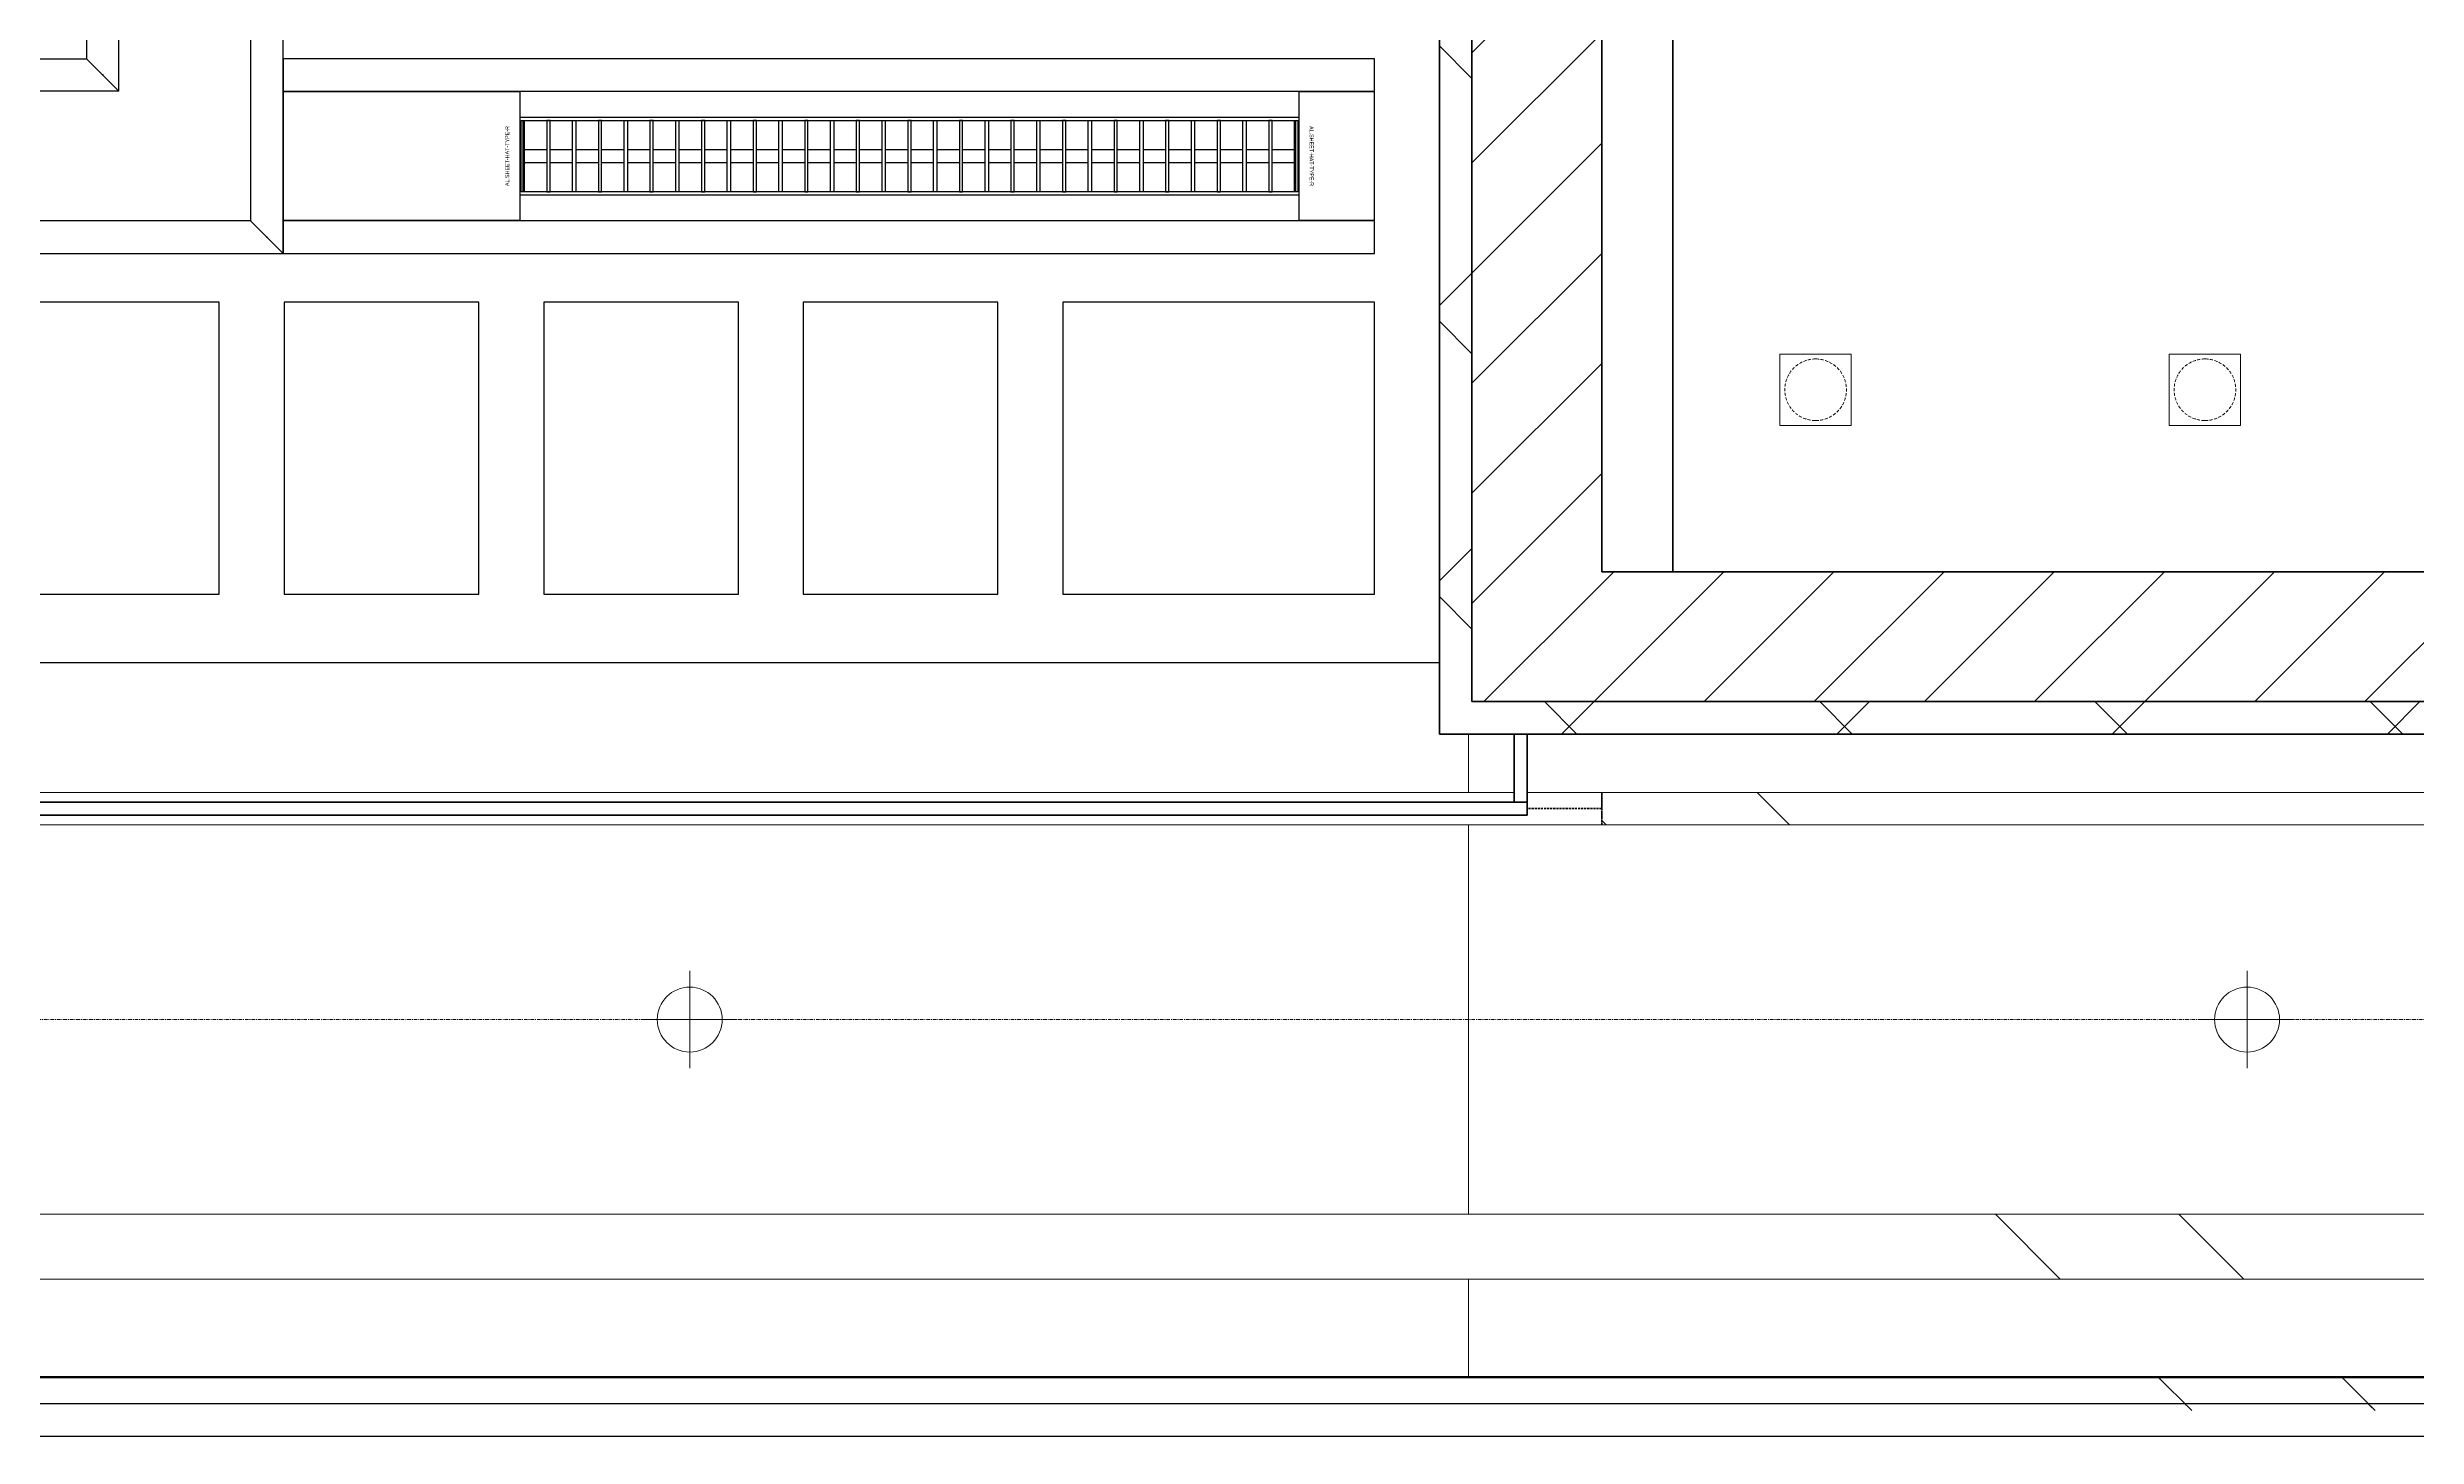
# Model space of a CAD drawing. Header units: millimetres. Extents: x -794868 to -715506, y -16735 to 22434.
# Drawn here: x -728897 to -725246, y 2936 to 5077 of the extents above; entities that cross this region are included whole.
import ezdxf
from ezdxf.enums import TextEntityAlignment as Align
from ezdxf.xclip import XClip

# ---------------------------------------------------------------- set-up
doc = ezdxf.new("R2010")
doc.units = ezdxf.units.MM
doc.header["$XCLIPFRAME"] = 0
for name, pattern in [('- SOM Dash 1_8_', [4.7625, 3.175, -1.5875]), ('DPA_Grid _ Level 100', [10, 5.5, -1.6, 1.3, -1.6]), ('Hidden', [7.2, 4.7, -2.5])]:
    doc.linetypes.add(name, pattern=pattern)
for name, color, linetype in [('000 - WIPEOUT', 250, 'Continuous'), ('001 - ASCESSORIES', 251, 'Continuous'), ('A04_TUBE SERIES', 2, 'Continuous'), ('A11_ALU.SOLID SHEET', 2, 'Continuous')]:
    doc.layers.add(name, color=color, linetype=linetype)
for name, color, linetype, lineweight in [('A-DETL-GENF', 2, 'Continuous', 9), ('A-DETL-MBND', 2, 'Hidden', 9), ('A-FLOR-E', 2, 'Continuous', 35), ('A-GLAZ-CURT', 2, 'Continuous', 9), ('A-WALL', 5, 'Continuous', 35), ('A-WALL-FNSH', 2, 'Continuous', 35), ('A-WALL-PATT', 1, 'Continuous', 35), ('E-LITE-EQPM', 2, 'Continuous', 9), ('I-WALL-E', 2, 'Continuous', 35), ('S-GRID', 251, 'Continuous', 9), ('WALL-E', 2, 'Continuous', 35)]:
    doc.layers.add(name, color=color, linetype=linetype, lineweight=lineweight)
pattern_1 = [(45, (0, 0), (-84.852814, 84.852814), [])]
pattern_2 = [(45, (0, 0), (-212.13203, 212.13203), []), (135, (0, 0), (-212.13203, -212.13203), [])]

# ---------------------------------------------------------------- blocks, each defined once
blk = doc.blocks.new('*U1978')
at = {"layer": 'S-GRID', "linetype": 'DPA_Grid _ Level 100'}
blk.add_line((23665.1, 0), (-49286.1, 0), dxfattribs=at)
blk = doc.blocks.new('System Panel - DPA-AR_Metal Ceiling Rectangular Panel-13147041-4262-01 ENLARGED UPPER PLATFORM LEVEL - REFLECTED CEILING PLAN - SHEET 3')
at = {"layer": 'A-GLAZ-CURT'}
for p, q in [((-726752, 4129), (-729107.4, 4129)), ((-729107.4, 4129), (-729107.4, 3929)), ((-729107.4, 3929), (-729107.4, 4129)), ((-729107.4, 4129), (-726752, 4129)), ((-726752, 4019), (-726752, 4129)), ((-726752, 4129), (-726752, 4019)), ((-726707.4, 4019), (-726752, 4019)), ((-726752, 4019), (-726707.4, 4019)), ((-726707.4, 3929), (-726707.4, 4019)), ((-726707.4, 4019), (-726707.4, 3929)), ((-729107.4, 3929), (-726707.4, 3929)), ((-726707.4, 3929), (-729107.4, 3929))]:
    blk.add_line(p, q, dxfattribs=at)
blk = doc.blocks.new('System Panel - DPA-AR_Metal Ceiling Rectangular Panel-13147042-4262-01 ENLARGED UPPER PLATFORM LEVEL - REFLECTED CEILING PLAN - SHEET 3')
at = {"layer": 'A-GLAZ-CURT'}
for p, q in [((-724307.4, 4019), (-726707.4, 4019)), ((-726707.4, 4019), (-726707.4, 3929)), ((-726707.4, 3929), (-726707.4, 4019)), ((-726707.4, 4019), (-724307.4, 4019)), ((-724307.4, 3929), (-724307.4, 4019)), ((-724307.4, 4019), (-724307.4, 3929)), ((-726707.4, 3929), (-726637, 3929)), ((-726637, 3929), (-726707.4, 3929)), ((-726617, 3929), (-724307.4, 3929)), ((-724307.4, 3929), (-726617, 3929))]:
    blk.add_line(p, q, dxfattribs=at)
blk = doc.blocks.new('System Panel - DPA-AR_Metal Ceiling Rectangular Panel-V22-4262-01 ENLARGED UPPER PLATFORM LEVEL - REFLECTED CEILING PLAN - SHEET 3')
at = {"layer": 'A-GLAZ-CURT'}
for p, q in [((-773182.4, 3879), (-775582.4, 3879)), ((-775582.4, 3879), (-775582.4, 3279)), ((-775582.4, 3279), (-775582.4, 3879)), ((-775582.4, 3879), (-773182.4, 3879)), ((-773182.4, 3279), (-773182.4, 3879)), ((-773182.4, 3879), (-773182.4, 3279)), ((-775582.4, 3279), (-773182.4, 3279)), ((-773182.4, 3279), (-775582.4, 3279))]:
    blk.add_line(p, q, dxfattribs=at)
blk = doc.blocks.new('System Panel - DPA-AR_Metal Ceiling Rectangular Panel-13144154-4262-01 ENLARGED UPPER PLATFORM LEVEL - REFLECTED CEILING PLAN - SHEET 3')
at = {"layer": 'A-GLAZ-CURT'}
for p, q in [((-741107.4, 3179), (-743507.4, 3179)), ((-743507.4, 3179), (-743507.4, 3029)), ((-743507.4, 3029), (-743507.4, 3179)), ((-743507.4, 3179), (-741107.4, 3179)), ((-741107.4, 3029), (-741107.4, 3179)), ((-741107.4, 3179), (-741107.4, 3029)), ((-743507.4, 3029), (-741107.4, 3029)), ((-741107.4, 3029), (-743507.4, 3029))]:
    blk.add_line(p, q, dxfattribs=at)
blk = doc.blocks.new('*U685')
at = {"layer": 'A-GLAZ-CURT'}
for name, p in [('System Panel - DPA-AR_Metal Ceiling Rectangular Panel-13147041-4262-01 ENLARGED UPPER PLATFORM LEVEL - REFLECTED CEILING PLAN - SHEET 3', (744682.4, -3579)), ('System Panel - DPA-AR_Metal Ceiling Rectangular Panel-13147042-4262-01 ENLARGED UPPER PLATFORM LEVEL - REFLECTED CEILING PLAN - SHEET 3', (744682.4, -3579)), ('System Panel - DPA-AR_Metal Ceiling Rectangular Panel-V22-4262-01 ENLARGED UPPER PLATFORM LEVEL - REFLECTED CEILING PLAN - SHEET 3', (791157.4, -3579)), ('System Panel - DPA-AR_Metal Ceiling Rectangular Panel-V22-4262-01 ENLARGED UPPER PLATFORM LEVEL - REFLECTED CEILING PLAN - SHEET 3', (793557.4, -3579)), ('System Panel - DPA-AR_Metal Ceiling Rectangular Panel-13144154-4262-01 ENLARGED UPPER PLATFORM LEVEL - REFLECTED CEILING PLAN - SHEET 3', (759082.4, -3579)), ('System Panel - DPA-AR_Metal Ceiling Rectangular Panel-13144154-4262-01 ENLARGED UPPER PLATFORM LEVEL - REFLECTED CEILING PLAN - SHEET 3', (761482.4, -3579))]:
    blk.add_blockref(name, p, dxfattribs=at)
blk = doc.blocks.new('LGF_DL_SAA_LowPower_DL1a - LGF_DL_SAA_LowPower_DL1a-8832329-4160-01 UPPER PLATFORM LEVEL - REFLECTED CEILING PLAN')
at = {"layer": 'A-DETL-GENF'}
for p, q in [((0, 75), (0, -75)), ((72.5, 0), (-72.5, 0))]:
    blk.add_line(p, q, dxfattribs=at)
blk.add_circle((0, 0), 50, dxfattribs=at)
blk = doc.blocks.new('Pedestal GSL - Pedestal GSL-18587400-4160-01 UPPER PLATFORM LEVEL - REFLECTED CEILING PLAN')
at = {"layer": 'A-DETL-MBND'}
for p, q in [((55, 55), (-55, 55)), ((-55, 55), (-55, -55)), ((-55, -55), (-55, 55)), ((-55, 55), (55, 55)), ((55, -55), (55, 55)), ((55, 55), (55, -55)), ((-55, -55), (55, -55)), ((55, -55), (-55, -55))]:
    blk.add_line(p, q, dxfattribs=at)
for start, end in [(360, 180), (0, 180), (180, 360), (180, 360)]:
    blk.add_arc((0, 0), 47.5, start, end, dxfattribs=at)
blk = doc.blocks.new('C-1-PP19-AR-4160-01-B_20250902-175713_EXDOWNLIGHT')
at = {"layer": 'A-DETL-MBND', "rotation": 270}
for p in [(18510.1, 970.4), (19110.1, 970.4)]:
    blk.add_blockref('Pedestal GSL - Pedestal GSL-18587400-4160-01 UPPER PLATFORM LEVEL - REFLECTED CEILING PLAN', p, dxfattribs=at)
at = {"layer": 'E-LITE-EQPM', "extrusion": (0, 0, -1), "rotation": 180}
for p in [(-16775, 0), (-19175, 0)]:
    blk.add_blockref('LGF_DL_SAA_LowPower_DL1a - LGF_DL_SAA_LowPower_DL1a-8832329-4160-01 UPPER PLATFORM LEVEL - REFLECTED CEILING PLAN', p, dxfattribs=at)
blk = doc.blocks.new('*U721')
blk.add_attdef('EXTR.OVL-LENGTH_', (-25, -59.1), '', height=5)
blk.add_wipeout([(-25, 0), (25, 0), (25, 67400), (-25, 67400)]).dxf.layer = '000 - WIPEOUT'
at = {"layer": 'A04_TUBE SERIES', "color": 0}
blk.add_lwpolyline([(-25, 0), (25, 0), (25, 67400), (-25, 67400)], close=True, dxfattribs=at)
blk = doc.blocks.new('*U987')
blk.add_attdef('EXTR.OVL-LENGTH_', (-25, -59.1), '', height=5)
blk.add_wipeout([(-25, 25), (25, -25), (25, 15671.5), (-25, 15621.5)]).dxf.layer = '000 - WIPEOUT'
at = {"layer": 'A04_TUBE SERIES', "color": 0}
blk.add_lwpolyline([(-25, 25), (25, -25), (25, 15671.5), (-25, 15621.5)], close=True, dxfattribs=at)
blk = doc.blocks.new('*U990')
blk.add_attdef('EXTR.OVL-LENGTH_', (-25, -59.1), '', height=5)
blk.add_wipeout([(-25, 25), (25, -25), (25, 15165.5), (-25, 15115.5)]).dxf.layer = '000 - WIPEOUT'
blk.add_point((0, 0))
at = {"layer": 'A04_TUBE SERIES', "color": 0}
blk.add_lwpolyline([(-25, 25), (25, -25), (25, 15165.5), (-25, 15115.5)], close=True, dxfattribs=at)
blk = doc.blocks.new('*U991')
blk.add_attdef('EXTR.OVL-LENGTH_', (-25, -59.1), '', height=5)
blk.add_wipeout([(-25, 25), (25, -25), (25, 1975), (-25, 1925)]).dxf.layer = '000 - WIPEOUT'
blk.add_point((0, 0))
at = {"layer": 'A04_TUBE SERIES', "color": 0}
blk.add_lwpolyline([(-25, 25), (25, -25), (25, 1975), (-25, 1925)], close=True, dxfattribs=at)
blk = doc.blocks.new('*U997')
blk.add_attdef('EXTR.OVL-LENGTH_', (-25, -59.1), '', height=5)
blk.add_wipeout([(-25, 25), (25, -25), (25, 2475), (-25, 2425)]).dxf.layer = '000 - WIPEOUT'
blk.add_point((0, 0))
at = {"layer": 'A04_TUBE SERIES', "color": 0}
blk.add_lwpolyline([(-25, 25), (25, -25), (25, 2475), (-25, 2425)], close=True, dxfattribs=at)
blk = doc.blocks.new('*U1001')
at = {"layer": 'A04_TUBE SERIES', "color": 0, "linetype": 'ByBlock', "xscale": -1, "rotation": 90}
blk.add_blockref('*U990', (15418.5, 275), dxfattribs=at)
at = {"layer": 'A04_TUBE SERIES', "color": 0, "linetype": 'ByBlock', "rotation": 270}
blk.add_blockref('*U987', (25, 25), dxfattribs=at)
at = {"layer": 'A04_TUBE SERIES', "color": 0, "linetype": 'ByBlock'}
for name, p in [('*U997', (15671.5, 25)), ('*U991', (15418.5, 275))]:
    blk.add_blockref(name, p, dxfattribs=at)
blk = doc.blocks.new('*U1030')
at = {"color": 3}
for points in [[(-225, -7450), (225, -7450), (225, -7750), (-225, -7750)], [(-225, -7850), (225, -7850), (225, -8150), (-225, -8150)], [(-225, -8250), (225, -8250), (225, -8550), (-225, -8550)], [(-225, -8650), (225, -8650), (225, -8950), (-225, -8950)]]:
    blk.add_wipeout(points, dxfattribs=at).dxf.layer = '000 - WIPEOUT'
at = {"layer": 'A11_ALU.SOLID SHEET', "color": 0, "linetype": 'ByBlock'}
for points in [[(-225, -7750), (225, -7750), (225, -7450), (-225, -7450)], [(-225, -8150), (225, -8150), (225, -7850), (-225, -7850)], [(-225, -8550), (225, -8550), (225, -8250), (-225, -8250)], [(-225, -8950), (225, -8950), (225, -8650), (-225, -8650)]]:
    blk.add_lwpolyline(points, close=True, dxfattribs=at)
blk = doc.blocks.new('*U1034')
at = {"layer": 'Defpoints'}
blk.add_point((0, 0), dxfattribs=at)
blk.add_wipeout([(225, 250), (225, 730.5), (-225, 730.5), (-225, 250)]).dxf.layer = '000 - WIPEOUT'
at = {"layer": 'A11_ALU.SOLID SHEET', "color": 0}
blk.add_lwpolyline([(225, 250), (225, 730.5), (-225, 730.5), (-225, 250)], close=True, dxfattribs=at)
at = {"layer": 'Defpoints'}
blk.add_point((0, 400), dxfattribs=at)
blk = doc.blocks.new('*U695')
at = {"color": 1}
blk.add_wipeout([(600, -60), (-600, -60), (-600, 60), (600, 60)], dxfattribs=at).dxf.layer = '000 - WIPEOUT'
at = {"layer": '001 - ASCESSORIES', "color": 0}
blk.add_lwpolyline([(600, -60), (-600, -60), (-600, 60), (600, 60)], close=True, dxfattribs=at)
at = {"layer": '001 - ASCESSORIES'}
for points in [[(-593.5, -55), (-598.5, -55), (-598.5, 55), (-593.5, 55)], [(595, -55), (-595, -55), (-595, 55), (595, 55)], [(-558.8, -55), (-553.8, -55), (-553.8, 55), (-558.8, 55)], [(-514, -55), (-519, -55), (-519, 55), (-514, 55)], [(-479.3, -55), (-474.3, -55), (-474.3, 55), (-479.3, 55)], [(-434.6, -55), (-439.6, -55), (-439.6, 55), (-434.6, 55)], [(-399.8, -55), (-394.8, -55), (-394.8, 55), (-399.8, 55)], [(-355.1, -55), (-360.1, -55), (-360.1, 55), (-355.1, 55)], [(-320.4, -55), (-315.4, -55), (-315.4, 55), (-320.4, 55)], [(-275.6, -55), (-280.6, -55), (-280.6, 55), (-275.6, 55)], [(-240.9, -55), (-235.9, -55), (-235.9, 55), (-240.9, 55)], [(-196.2, -55), (-201.2, -55), (-201.2, 55), (-196.2, 55)], [(-161.4, -55), (-156.4, -55), (-156.4, 55), (-161.4, 55)], [(-116.7, -55), (-121.7, -55), (-121.7, 55), (-116.7, 55)], [(-82, -55), (-77, -55), (-77, 55), (-82, 55)], [(-37.2, -55), (-42.2, -55), (-42.2, 55), (-37.2, 55)], [(-2.5, -55), (2.5, -55), (2.5, 55), (-2.5, 55)], [(42.2, -55), (37.2, -55), (37.2, 55), (42.2, 55)], [(77, -55), (82, -55), (82, 55), (77, 55)], [(121.7, -55), (116.7, -55), (116.7, 55), (121.7, 55)], [(156.4, -55), (161.4, -55), (161.4, 55), (156.4, 55)], [(201.2, -55), (196.2, -55), (196.2, 55), (201.2, 55)], [(235.9, -55), (240.9, -55), (240.9, 55), (235.9, 55)], [(280.6, -55), (275.6, -55), (275.6, 55), (280.6, 55)], [(315.4, -55), (320.4, -55), (320.4, 55), (315.4, 55)], [(360.1, -55), (355.1, -55), (355.1, 55), (360.1, 55)], [(394.8, -55), (399.8, -55), (399.8, 55), (394.8, 55)], [(439.6, -55), (434.6, -55), (434.6, 55), (439.6, 55)], [(474.3, -55), (479.3, -55), (479.3, 55), (474.3, 55)], [(519, -55), (514, -55), (514, 55), (519, 55)], [(553.8, -55), (558.8, -55), (558.8, 55), (553.8, 55)], [(598.5, -55), (593.5, -55), (593.5, 55), (598.5, 55)]]:
    blk.add_lwpolyline(points, close=True, dxfattribs=at)
for points in [[(-593.5, 10), (-558.8, 10)], [(-553.8, 10), (-519, 10)], [(-514, 10), (-479.3, 10)], [(-474.3, 10), (-439.6, 10)], [(-434.6, 10), (-399.8, 10)], [(-394.8, 10), (-360.1, 10)], [(-355.1, 10), (-320.4, 10)], [(-315.4, 10), (-280.6, 10)], [(-275.6, 10), (-240.9, 10)], [(-235.9, 10), (-201.2, 10)], [(-196.2, 10), (-161.4, 10)], [(-156.4, 10), (-121.7, 10)], [(-116.7, 10), (-82, 10)], [(-77, 10), (-42.2, 10)], [(-37.2, 10), (-2.5, 10)], [(2.5, 10), (37.2, 10)], [(42.2, 10), (77, 10)], [(82, 10), (116.7, 10)], [(121.7, 10), (156.4, 10)], [(161.4, 10), (196.2, 10)], [(201.2, 10), (235.9, 10)], [(240.9, 10), (275.6, 10)], [(280.6, 10), (315.4, 10)], [(320.4, 10), (355.1, 10)], [(360.1, 10), (394.8, 10)], [(399.8, 10), (434.6, 10)], [(439.6, 10), (474.3, 10)], [(479.3, 10), (514, 10)], [(519, 10), (553.8, 10)], [(558.8, 10), (593.5, 10)], [(-593.5, -10), (-558.8, -10)], [(-553.8, -10), (-519, -10)], [(-514, -10), (-479.3, -10)], [(-474.3, -10), (-439.6, -10)], [(-434.6, -10), (-399.8, -10)], [(-394.8, -10), (-360.1, -10)], [(-355.1, -10), (-320.4, -10)], [(-315.4, -10), (-280.6, -10)], [(-275.6, -10), (-240.9, -10)], [(-235.9, -10), (-201.2, -10)], [(-196.2, -10), (-161.4, -10)], [(-156.4, -10), (-121.7, -10)], [(-116.7, -10), (-82, -10)], [(-77, -10), (-42.2, -10)], [(-37.2, -10), (-2.5, -10)], [(2.5, -10), (37.2, -10)], [(42.2, -10), (77, -10)], [(82, -10), (116.7, -10)], [(121.7, -10), (156.4, -10)], [(161.4, -10), (196.2, -10)], [(201.2, -10), (235.9, -10)], [(240.9, -10), (275.6, -10)], [(280.6, -10), (315.4, -10)], [(320.4, -10), (355.1, -10)], [(360.1, -10), (394.8, -10)], [(399.8, -10), (434.6, -10)], [(439.6, -10), (474.3, -10)], [(479.3, -10), (514, -10)], [(519, -10), (553.8, -10)], [(558.8, -10), (593.5, -10)]]:
    blk.add_lwpolyline(points, dxfattribs=at)
blk = doc.blocks.new('*U1017')
blk.add_attdef('EXTR.OVL-LENGTH_', (-25, -59.1), '', height=5)
blk.add_wipeout([(-25, 0), (25, 0), (25, 1682.2), (-25, 1682.2)]).dxf.layer = '000 - WIPEOUT'
blk.add_point((0, 0))
at = {"layer": 'A04_TUBE SERIES', "color": 0}
blk.add_lwpolyline([(-25, 0), (25, 0), (25, 1682.2), (-25, 1682.2)], close=True, dxfattribs=at)
blk = doc.blocks.new('*U1018')
blk.add_attdef('EXTR.OVL-LENGTH_', (-25, -59.1), '', height=5)
blk.add_wipeout([(-25, 0), (25, 0), (25, 1682.2), (-25, 1682.2)]).dxf.layer = '000 - WIPEOUT'
blk.add_point((0, 0))
at = {"layer": 'A04_TUBE SERIES', "color": 0}
blk.add_lwpolyline([(-25, 0), (25, 0), (25, 1682.2), (-25, 1682.2)], close=True, dxfattribs=at)
blk = doc.blocks.new('*U1053')
at = {"layer": 'A11_ALU.SOLID SHEET', "color": 0}
blk.add_lwpolyline([(365.25, -98.8), (365.25, 98.8), (0, 98.8), (0, -98.8)], close=True, dxfattribs=at)
at = {"layer": 'Defpoints', "color": 250}
blk.add_point((0, 0), dxfattribs=at)
blk.add_text('AL.SHEET-HAT-TYPE-R', height=6, rotation=270, dxfattribs=at).set_placement((15, 0), align=Align.BOTTOM_CENTER)
blk = doc.blocks.new('*U1054')
at = {"layer": 'A11_ALU.SOLID SHEET', "color": 0}
blk.add_lwpolyline([(117, -98.8), (117, 98.8), (0, 98.8), (0, -98.8)], close=True, dxfattribs=at)
at = {"layer": 'Defpoints', "color": 250}
blk.add_point((0, 0), dxfattribs=at)
blk.add_text('AL.SHEET-HAT-TYPE-R', height=6, rotation=270, dxfattribs=at).set_placement((15, 0), align=Align.BOTTOM_CENTER)
blk = doc.blocks.new('*U2281')
for points in [[(-1246.6, 550), (17930.3, 550), (17930.3, 4315), (-1246.6, 4315)], [(27650, -552), (-107450, -552), (-107450, -3555), (27650, -3555)]]:
    blk.add_lwpolyline(points, close=True)
blk.add_blockref('*U695', (17113.5, 1330.5))
at = {"layer": 'A04_TUBE SERIES', "color": 0, "linetype": 'ByBlock', "rotation": 270}
for name, p in [('*U1017', (16148.3, 1455.5)), ('*U1018', (16148.3, 1205.5)), ('*U721', (-39850, -617))]:
    blk.add_blockref(name, p, dxfattribs=at)
at = {"layer": 'A11_ALU.SOLID SHEET', "color": 0, "linetype": 'ByBlock', "rotation": 90}
blk.add_blockref('*U1030', (8300, 880.5), dxfattribs=at)
at = {"layer": 'A11_ALU.SOLID SHEET', "color": 1, "rotation": 179.9999999999733}
blk.add_blockref('*U1053', (16513.5, 1330.5), dxfattribs=at)
at = {"layer": 'A11_ALU.SOLID SHEET', "color": 1}
blk.add_blockref('*U1054', (17713.5, 1330.5), dxfattribs=at)
at = {"layer": 'A11_ALU.SOLID SHEET', "color": 0, "linetype": 'ByBlock', "rotation": 270}
blk.add_blockref('*U1034', (17100, 880.5), dxfattribs=at)
at = {"layer": 'A11_ALU.SOLID SHEET'}
blk.add_blockref('*U1001', (451.8, 1180.5), dxfattribs=at)

msp = doc.modelspace()

# ---------------------------------------------------------------- block references
at = {"layer": 'A11_ALU.SOLID SHEET'}
ref = msp.add_blockref('*U2281', (-744682.4, 3579), dxfattribs=at)
XClip(ref).set_block_clipping_path([(-45801.3280238605, -9620.0077451947), (23704.0078937773, 10334.9999958097)])

# ---------------------------------------------------------------- next in the draw order: hatches: boundary and pattern name
at = {"layer": 'A-WALL-PATT', "lineweight": 9}
h = msp.add_hatch(dxfattribs=at)
h.set_pattern_fill('FP_2', color=256, style=0, pattern_type=2)
h.set_pattern_definition(pattern_1)
h.paths.add_polyline_path([(-726702, 4069), (-726502, 4069), (-726502, 9279), (-726702, 9279), (-726702, 5083.9)])
h = msp.add_hatch(dxfattribs=at)
h.set_pattern_fill('FP_3', color=256, style=0, pattern_type=2)
h.set_pattern_definition(pattern_2)
h.paths.add_polyline_path([(-726702, 4069), (-726702, 7894), (-726752, 7894), (-726752, 4069)])
h = msp.add_hatch(dxfattribs=at)
h.set_pattern_fill('FP_2', color=256, style=0, pattern_type=2)
h.set_pattern_definition(pattern_1)
h.paths.add_polyline_path([(-720978.4, 4069), (-720978.4, 4269), (-726502, 4269), (-726502, 4069), (-721114.1, 4069)])
h = msp.add_hatch(dxfattribs=at)
h.set_pattern_fill('FP_3', color=256, style=0, pattern_type=2)
h.set_pattern_definition(pattern_2)
h.paths.add_polyline_path([(-721521.4, 4019), (-720978.4, 4019), (-720978.4, 4069), (-726752, 4069), (-726752, 4019), (-721657.1, 4019)])

# ---------------------------------------------------------------- next in the draw order: linework, layer by layer
at = {"layer": 'A-FLOR-E'}
for p, q in [((-726392.4, 4269), (-726392.4, 7219)), ((-726392.4, 7219), (-726392.4, 4269)), ((-726212.4, 3879), (-726262.4, 3929)), ((-726262.4, 3929), (-726212.4, 3879)), ((-726502, 3885.8), (-726495.2, 3879)), ((-725895.2, 3279), (-725795.2, 3179)), ((-725512.4, 3179), (-725612.4, 3279)), ((-725612.4, 3279), (-725512.4, 3179)), ((-725645.2, 3029), (-725592.7, 2976.5))]:
    msp.add_line(p, q, dxfattribs=at)
at = {"layer": 'A-WALL', "color": 7, "lineweight": 70}
for p, q in [((-726502, 8619), (-726502, 4269)), ((-726702, 4069), (-726702, 7894)), ((-726502, 4269), (-720978.4, 4269)), ((-726502, 4069), (-726702, 4069)), ((-720978.4, 4069), (-726502, 4069)), ((-726502, 4069), (-720978.4, 4069))]:
    msp.add_line(p, q, dxfattribs=at)
at = {"layer": 'A-WALL-FNSH', "color": 250}
for p, q in [((-726752, 4069), (-726752, 7894)), ((-726702, 7894), (-726702, 4069)), ((-726752, 4019), (-726752, 4069)), ((-726702, 4069), (-726502, 4069)), ((-720978.4, 4019), (-726752, 4019))]:
    msp.add_line(p, q, dxfattribs=at)
at = {"layer": 'I-WALL-E', "color": 8, "linetype": '- SOM Dash 1_8_'}
for p, q in [((-726752, 4044), (-726752, 4029)), ((-726752, 4029), (-726752, 4044)), ((-726752, 4044), (-726752, 4029)), ((-726752, 4029), (-726752, 4044)), ((-726752, 4044), (-726752, 4029)), ((-726752, 4029), (-726752, 4044)), ((-726502, 3929), (-726502, 3904)), ((-726502, 3904), (-726502, 3929)), ((-726502, 3929), (-726502, 3879)), ((-726502, 3879), (-726502, 3929)), ((-726502, 3929), (-726502, 3879)), ((-726502, 3879), (-726502, 3929)), ((-726502, 3904), (-726617, 3904))]:
    msp.add_line(p, q, dxfattribs=at)
at = {"layer": 'I-WALL-E'}
for p, q in [((-726637, 4019), (-726637, 3914)), ((-726637, 4019), (-726617, 4019)), ((-726637, 4019), (-726637, 3914)), ((-726637, 4019), (-726617, 4019)), ((-726637, 4019), (-726637, 3914)), ((-726637, 4019), (-726617, 4019)), ((-726617, 3914), (-726617, 4019)), ((-726617, 3914), (-726617, 4019)), ((-726617, 3894), (-726617, 4019)), ((-743507.4, 3914), (-726637, 3914)), ((-726637, 3914), (-743507.4, 3914)), ((-726637, 3914), (-726637, 3929)), ((-726637, 3914), (-726637, 3929)), ((-726637, 3914), (-726637, 3929)), ((-726617, 3914), (-726637, 3914)), ((-726617, 3914), (-726637, 3914)), ((-726617, 3929), (-726617, 3914)), ((-726617, 3929), (-726617, 3914)), ((-726617, 3929), (-726617, 3894)), ((-743507.4, 3894), (-726637, 3894)), ((-726637, 3894), (-743507.4, 3894)), ((-726617, 3894), (-726637, 3894)), ((-726637, 3894), (-726617, 3894))]:
    msp.add_line(p, q, dxfattribs=at)
at = {"layer": 'WALL-E'}
for p, q in [((-725309.9, 2976.5), (-725362.4, 3029)), ((-725362.4, 3029), (-725309.9, 2976.5)), ((-725362.4, 3029), (-725309.9, 2976.5)), ((-725309.9, 2976.5), (-725362.4, 3029))]:
    msp.add_line(p, q, dxfattribs=at)

# ---------------------------------------------------------------- next in the draw order: block references
for name in ['*U1978', '*U685']:
    msp.add_blockref(name, (-744682.4, 3579))
ref = msp.add_blockref('C-1-PP19-AR-4160-01-B_20250902-175713_EXDOWNLIGHT', (-744682.4, 3579))
XClip(ref).set_block_clipping_path([(-45801.3280238605, -9620.0077451947), (23704.0078937773, 10334.9999958097)])

doc.saveas('drawing.dxf')
